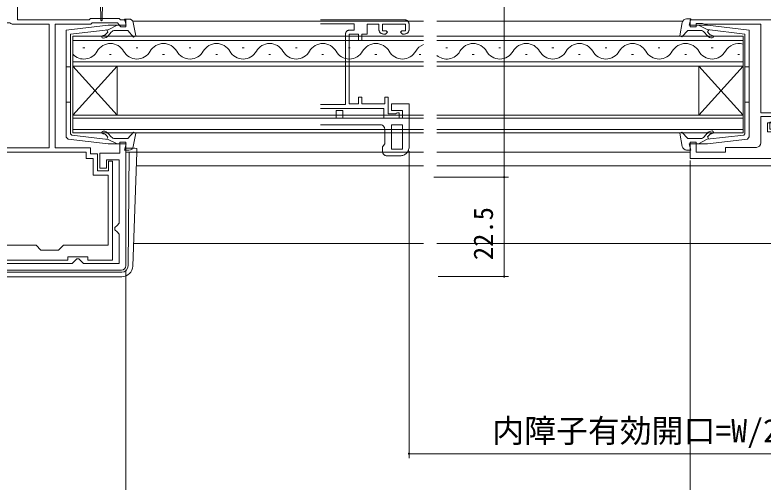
# Model space of a CAD drawing. Units: millimetres, scale not verified. Extents: x -495 to 495, y -800 to 801.
# Drawn here: x -0.1 to 169, y -591.9 to -486.4 of the extents above; entities that cross this region are included whole.
import ezdxf
from ezdxf.enums import TextEntityAlignment as Align

# ---------------------------------------------------------------- set-up
doc = ezdxf.new("R2010")
doc.units = ezdxf.units.MM
doc.header["$LTSCALE"] = 4
doc.linetypes.add('DOUBLE_CHAIN2', pattern=[12.8, 9, -1, 0.6, -0.6, 0.6, -1])
for name, color, linetype, lineweight in [('0-2_YKK_ZWAK', 2, 'Continuous', 9), ('0-5_YKK_13', 6, 'Continuous', 9), ('0-6_YKK_D', 4, 'Continuous', 9), ('0-7_YSS_K', 7, 'Continuous', 9)]:
    doc.layers.add(name, color=color, linetype=linetype, lineweight=lineweight)
doc.styles.add('ＭＳ ゴシック', font='')
doc.styles.get('ＭＳ ゴシック').set_extended_font_data('MS Gothic')

msp = doc.modelspace()

# ---------------------------------------------------------------- linework, layer by layer
at = {"layer": '0-2_YKK_ZWAK'}
for p, q in [((26.534, -487.764), (92.25, -487.764)), ((95.25, -487.764), (150.863, -487.764)), ((164.5, -491.164), (95.25, -491.164)), ((13, -492.164), (92.25, -492.164)), ((95.25, -492.164), (164.5, -492.164)), ((15.7, -493.804), (15.3, -493.804)), ((21.7, -495.324), (21.3, -495.324)), ((27.7, -493.804), (27.3, -493.804)), ((33.7, -495.324), (33.3, -495.324)), ((39.7, -493.804), (39.3, -493.804)), ((45.7, -495.324), (45.3, -495.324)), ((51.7, -493.804), (51.3, -493.804)), ((57.7, -495.324), (57.3, -495.324)), ((63.7, -493.804), (63.3, -493.804)), ((69.7, -495.324), (69.3, -495.324)), ((75.7, -493.804), (75.3, -493.804)), ((81.7, -495.324), (81.3, -495.324)), ((91.7, -495.324), (91.3, -495.324)), ((97.7, -493.804), (97.3, -493.804)), ((103.7, -495.324), (103.3, -495.324)), ((109.7, -493.804), (109.3, -493.804)), ((115.7, -495.324), (115.3, -495.324)), ((121.7, -493.804), (121.3, -493.804)), ((127.7, -495.324), (127.3, -495.324)), ((133.7, -493.804), (133.3, -493.804)), ((139.7, -495.324), (139.3, -495.324)), ((145.7, -493.804), (145.3, -493.804)), ((151.7, -495.324), (151.3, -495.324)), ((157.7, -493.804), (157.3, -493.804)), ((163.7, -495.324), (163.3, -495.324)), ((92.25, -496.964), (13, -496.964)), ((164.5, -496.964), (95.25, -496.964)), ((13, -497.964), (13, -508.964)), ((13, -497.964), (23, -508.964)), ((13, -508.964), (23, -497.964)), ((23, -497.964), (23, -508.964)), ((154.5, -497.964), (154.5, -508.964)), ((164.5, -497.964), (154.5, -508.964)), ((164.5, -508.964), (154.5, -497.964)), ((164.5, -497.964), (164.5, -508.964)), ((13, -509.664), (92.25, -509.664)), ((164.5, -508.964), (95.25, -508.964)), ((95.25, -509.664), (164.5, -509.664)), ((92.25, -512.264), (13, -512.264)), ((164.5, -512.264), (95.25, -512.264)), ((27.482, -517.364), (92.25, -517.364)), ((95.25, -517.364), (152.5, -517.364)), ((27.373, -520.464), (92.25, -520.464)), ((95.25, -520.464), (217.8, -520.464)), ((26.762, -537.964), (92.25, -537.964)), ((95.25, -537.964), (214, -537.964))]:
    msp.add_line(p, q, dxfattribs=at)
for points in [[(92.25, -491.164), (13, -491.164), (13, -497.964), (92.25, -497.964)], [(95.25, -497.964), (164.5, -497.964), (164.5, -491.164)], [(92.25, -508.964), (13, -508.964), (13, -512.964), (92.25, -512.964)], [(95.25, -512.964), (164.5, -512.964), (164.5, -508.964)]]:
    msp.add_lwpolyline(points, dxfattribs=at)
for centre, start, end in [((21.5, -496.24), 29.20254, 150.79746), ((33.5, -496.24), 29.20254, 150.79746), ((45.5, -496.24), 29.20254, 150.79746), ((57.5, -496.24), 29.20254, 150.79746), ((69.5, -496.24), 29.20254, 150.79746), ((81.5, -496.24), 29.20254, 150.79746), ((93.5, -496.24), 111.32812, 150.79746), ((103.5, -496.24), 29.20254, 150.79746), ((115.5, -496.24), 29.20254, 150.79746), ((127.5, -496.24), 29.20254, 150.79746), ((139.5, -496.24), 29.20254, 150.79746), ((151.5, -496.24), 29.20254, 150.79746), ((163.5, -496.24), 73.08415, 150.79746), ((15.5, -492.887), 223.32971, 330.79746), ((27.5, -492.887), 209.20254, 330.79746), ((39.5, -492.887), 209.20254, 330.79746), ((51.5, -492.887), 209.20254, 330.79746), ((63.5, -492.887), 209.20254, 330.79746), ((75.5, -492.887), 209.20254, 330.79746), ((87.5, -492.887), 209.20254, 330.79746), ((97.5, -492.887), 229.10497, 330.79746), ((109.5, -492.887), 209.20254, 330.79746), ((121.5, -492.887), 209.20254, 330.79746), ((133.5, -492.887), 209.20254, 330.79746), ((145.5, -492.887), 209.20254, 330.79746), ((157.5, -492.887), 209.20254, 330.79746)]:
    msp.add_arc(centre, 3.437, start, end, dxfattribs=at)
at = {"layer": '0-5_YKK_13'}
for p, q in [((110.488, -436.963), (110.488, -522.963)), ((89, -517.164), (89, -586.464)), ((152.5, -519.264), (152.5, -661)), ((94.606, -522.963), (111.488, -522.963)), ((106.001, -522.963), (111.488, -522.963)), ((110.488, -522.963), (110.488, -545.464)), ((25, -543.964), (25, -661)), ((95.606, -545.464), (111.488, -545.464)), ((211.5, -585.464), (89, -585.464))]:
    msp.add_line(p, q, dxfattribs=at)
for centre, start, end in [((110.488, -522.963), 90, 270), ((110.488, -522.963), 90, 270), ((110.488, -522.963), 270, 90), ((110.488, -522.963), 270, 90), ((110.488, -545.464), 90, 270), ((110.488, -545.464), 270, 90), ((89, -585.464), 0, 180), ((89, -585.464), 180, 0)]:
    msp.add_arc(centre, 0.128, start, end, dxfattribs=at)
at = {"layer": '0-6_YKK_D'}
for p, q in [((19.25, -483.564), (19.35, -487.517)), ((19.75, -483.564), (19.65, -487.517)), ((20.734, -489.729), (20.741, -489.735)), ((21.711, -490.24), (21.034, -491.047)), ((155.698, -490.221), (156.375, -491.028)), ((156.674, -489.709), (156.668, -489.716)), ((11.511, -498.083), (12.511, -498.083)), ((165.898, -498.064), (164.898, -498.064)), ((12.511, -513.216), (12.511, -502.083)), ((164.898, -513.196), (164.898, -502.064)), ((11.511, -506.083), (12.511, -506.083)), ((165.898, -506.064), (164.898, -506.064)), ((12.776, -513.514), (12.511, -513.216)), ((21.034, -513.119), (21.711, -513.926)), ((156.375, -513.099), (155.698, -513.906)), ((164.633, -513.494), (164.898, -513.196)), ((25, -516.483), (27.013, -516.483)), ((27.512, -516.509), (27.482, -517.383)), ((25, -517.383), (25.737, -517.383)), ((25.513, -542.996), (25.737, -517.383)), ((25.737, -517.383), (26.481, -517.383)), ((-24.085, -545.483), (24.086, -545.483)), ((-24.013, -544.483), (24.014, -544.483)), ((24.086, -544.483), (24.014, -544.483))]:
    msp.add_line(p, q, dxfattribs=at)
for points in [[(11.511, -513.938), (11.511, -489.783), (20.987, -488.683), (25.106, -488.683), (24.716, -487.283), (25.679, -487.283)], [(26.662, -488.101), (27.22, -491.106), (26.742, -491.344), (25.411, -489.883), (22.477, -489.883)], [(150.746, -488.081), (150.189, -491.087), (150.666, -491.324), (151.998, -489.864), (154.932, -489.864)], [(165.898, -513.918), (165.898, -489.764), (156.421, -488.664), (152.303, -488.664), (152.693, -487.264), (151.729, -487.264)], [(12.511, -502.083), (12.511, -490.683), (21.011, -489.696), (23.011, -488.683)], [(20.574, -490.662), (20.94, -490.226), (20.675, -489.735)], [(164.898, -502.064), (164.898, -490.664), (156.398, -489.677), (154.398, -488.664)], [(156.834, -490.642), (156.469, -490.207), (156.734, -489.716)], [(25.679, -516.883), (24.716, -516.883), (25.106, -515.483), (20.987, -515.483), (11.953, -514.434), (11.511, -513.938)], [(12.776, -513.514), (21.011, -514.47), (23.011, -515.483)], [(20.675, -514.431), (20.94, -513.94), (20.574, -513.505)], [(22.477, -514.283), (25.411, -514.283), (26.742, -512.823), (27.22, -513.06), (26.662, -516.066)], [(154.932, -514.264), (151.998, -514.264), (150.666, -512.803), (150.189, -513.041), (150.746, -516.046)], [(151.729, -516.864), (152.693, -516.864), (152.303, -515.464), (156.421, -515.464), (165.456, -514.415), (165.898, -513.918)], [(164.633, -513.494), (156.398, -514.45), (154.398, -515.464)], [(156.734, -514.411), (156.469, -513.92), (156.834, -513.485)], [(26.585, -543.07), (27.482, -517.383), (26.481, -517.383)]]:
    msp.add_lwpolyline(points, dxfattribs=at)
for centre, radius, start, end in [((19.5, -487.514), 0.15, 181.5265, 358.47315), ((25.679, -488.283), 1, 10.51213, 90), ((151.729, -488.264), 1, 90, 169.48787), ((22.477, -490.883), 1, 90, 139.99998), ((154.932, -490.864), 1, 40.00002, 90), ((19.885, -491.283), 0.3, 90, 269.99998), ((19.885, -490.083), 0.9, 269.99998, 320), ((19.885, -490.083), 1.5, 269.99998, 320), ((157.524, -490.064), 1.5, 220, 270.00002), ((157.524, -490.064), 0.9, 220, 270.00002), ((157.524, -491.264), 0.3, 270.00002, 90), ((19.885, -512.883), 0.3, 90, 269.99998), ((19.885, -514.083), 1.5, 40.00004, 90), ((19.885, -514.083), 0.9, 40.00004, 90), ((22.477, -513.283), 1, 220.00002, 269.99998), ((154.932, -513.264), 1, 270.00002, 319.99998), ((157.524, -514.064), 1.5, 90, 139.99996), ((157.524, -514.064), 0.9, 90, 139.99996), ((157.524, -512.864), 0.3, 270.00002, 90), ((25.679, -515.883), 1, 269.99998, 349.48785), ((151.729, -515.864), 1, 190.51215, 270.00002), ((24.014, -542.983), 1.5, 270, 359.5), ((24.086, -542.983), 2.5, 270, 358)]:
    msp.add_arc(centre, radius, start, end, dxfattribs=at)
msp.add_ellipse((27.012, -516.509), major_axis=(-0.5, 0), ratio=0.052503, start_param=3.1397508, end_param=4.7093291, dxfattribs=at)
at = {"layer": '0-7_YSS_K', "linetype": 'DOUBLE_CHAIN2'}
for p, q in [((69, -487.464), (88, -487.464)), ((89, -488.464), (89, -489.664)), ((82.5, -511.164), (69, -511.164)), ((87, -518.164), (84, -518.164))]:
    msp.add_line(p, q, dxfattribs=at)
at = {"layer": '0-7_YSS_K'}
for p, q in [((16, -517.364), (-20.4, -517.364)), ((-24, -543.983), (24, -543.983))]:
    msp.add_line(p, q, dxfattribs=at)
for points in [[(-11.9, -541.764), (11.9, -541.764), (11.9, -540.964), (16.4, -540.964), (16.4, -541.764), (22, -541.764), (22, -519.364), (21.1, -519.364), (21.1, -521.564), (18.6, -521.564), (18.6, -517.764), (17, -517.764), (17, -516.364), (9, -516.364), (9, -488.464), (17.114, -488.464), (17.414, -488.164), (23.086, -488.164), (23.513, -488.591), (23.601, -488.784), (23.9, -489.064), (25, -489.064), (25, -487.464), (23.8, -487.464), (23.5, -487.164), (17, -487.164), (16.7, -487.464), (0.5, -487.464), (0.5, -483.964)], [(216.5, -487.464), (152.5, -487.464), (152.5, -489.064), (153.9, -489.064), (153.9, -488.264), (155.353, -488.264), (155.576, -488.364), (155.8, -488.464), (168.5, -488.464), (168.5, -508.464), (172.9, -508.464), (172.9, -511.264), (171.2, -511.264), (171.2, -510.564), (170.5, -510.564), (170.5, -512.164), (173.5, -512.164), (173.8, -511.864), (174.1, -511.564), (178, -511.564)], [(217.5, -516.164), (217.5, -506.464), (213.5, -506.464), (213.5, -507.964), (216, -507.964), (216, -509.664), (202.5, -509.664), (202.5, -507.964), (201, -507.964), (201, -509.664), (181, -509.664), (181, -508.064), (179.5, -508.064), (179.5, -512.764), (170, -512.764), (170, -510.764), (171.7, -510.764), (172.2, -511.264), (172.9, -511.264), (172.9, -509.264), (168.5, -509.264), (168.5, -515.264)], [(25, -542.983), (25, -515.083), (23.6, -515.083), (23.6, -517.583), (19.1, -517.583), (19.1, -520.983), (20.6, -520.983), (20.6, -519.083), (23.5, -519.083), (23.5, -533.383), (23, -533.883), (22.5, -534.383), (22.5, -534.883), (23, -535.383), (23.5, -535.883), (23.5, -542.483), (15.4, -542.483), (14.9, -541.983), (14.4, -541.483), (13.9, -541.483), (13.4, -541.983), (12.9, -542.483), (-13.4, -542.483)], [(167.5, -516.264), (160.5, -516.264), (160.5, -517.364), (153.9, -517.364), (153.9, -515.064), (152.5, -515.064), (152.5, -518.764), (180.5, -518.764)]]:
    msp.add_lwpolyline(points, dxfattribs=at)
for points in [[(-20.2, -488.164), (-20.2, -516.364), (7.7, -516.364), (7.7, -488.464), (-0.7, -488.464), (-0.96, -488.314), (-1.22, -488.164)], [(16, -517.364), (-20.4, -517.364), (-20.4, -538.364), (-10.3, -538.364), (-9.2, -539.464), (-5.2, -539.464), (-4.1, -538.364), (4.7, -538.364), (5.8, -539.464), (9.8, -539.464), (10.9, -538.364), (21, -538.364), (21, -522.564), (17.6, -522.564), (17.6, -518.764), (16, -518.764)]]:
    msp.add_lwpolyline(points, close=True, dxfattribs=at)
at = {"layer": '0-7_YSS_K', "linetype": 'DOUBLE_CHAIN2'}
for points in [[(75.6, -489.764), (76.6, -489.764), (76.6, -488.364), (69, -488.364)], [(82.2, -489.664), (82.2, -488.464), (79.5, -488.464), (79.5, -490.664), (78.3, -490.664), (78.3, -492.164), (77.6, -492.164), (77.6, -490.664), (75.5, -490.664), (75.5, -506.464), (77.6, -506.464), (77.6, -504.964), (78.3, -504.964), (78.3, -506.464), (83.5, -506.464), (83.5, -504.964), (84.3, -504.964), (84.3, -508.664), (85.953, -508.664), (86.176, -508.564), (86.4, -508.464), (86.8, -508.464), (86.8, -509.664), (83.3, -509.664), (83.3, -507.464), (69, -507.464)], [(88, -490.664), (87.5, -490.664), (87.1, -490.264), (87.4, -489.964), (88.2, -489.964), (88.2, -488.464), (83, -488.464), (83, -489.964), (83.8, -489.964), (84.1, -490.264), (83.7, -490.664), (83.2, -490.664)], [(69, -506.564), (74.6, -506.564), (74.6, -490.764)], [(69, -509.664), (72.5, -509.664), (72.5, -507.964), (74, -507.964), (74, -509.664), (87.5, -509.664), (87.5, -507.964), (85, -507.964), (85, -506.464), (89, -506.464), (89, -516.164)], [(83, -517.164), (83, -516.164), (83.5, -515.45), (83.5, -512.164)]]:
    msp.add_lwpolyline(points, dxfattribs=at)
msp.add_lwpolyline([(85, -516.664), (85, -511.164), (87.5, -511.164), (87.5, -516.664)], close=True, dxfattribs=at)
for centre, radius, start, end in [((88, -488.464), 1, 0, 90), ((75.6, -490.764), 1, 90, 180), ((83.2, -489.664), 1, 180, 270), ((88, -489.664), 1, 270, 0), ((82.5, -512.164), 1, 0, 90), ((84, -517.164), 1, 180, 270), ((87, -516.164), 2, 270, 0)]:
    msp.add_arc(centre, radius, start, end, dxfattribs=at)
at = {"layer": '0-7_YSS_K'}
for centre in [(167.5, -515.264), (24, -542.983)]:
    msp.add_arc(centre, 1, 270.00001, 359.99999, dxfattribs=at)

# ---------------------------------------------------------------- texts
at = {"layer": '0-5_YKK_13', "style": 'ＭＳ ゴシック'}
msp.add_text('22.5', height=4.399, rotation=90, dxfattribs=at).set_placement((109.288, -541.733), align=Align.BOTTOM_LEFT)
msp.add_text('内障子有効開口=W/2-109', height=5.279, dxfattribs=at).set_placement((107.818, -584.504), align=Align.BOTTOM_LEFT)

doc.saveas('drawing.dxf')
